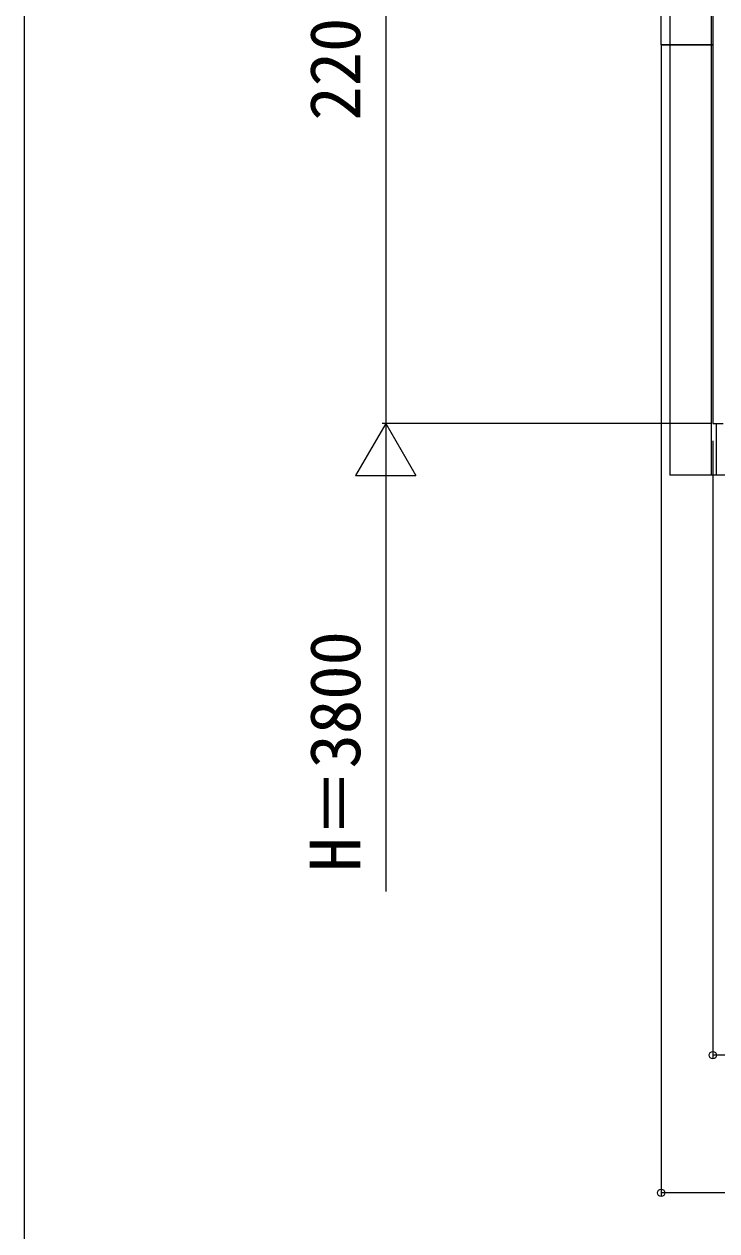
# Model space of a CAD drawing. Units: millimetres, scale not verified. Extents: x -875 to 875, y -1304 to 1298.
# Drawn here: x -875 to -673.8, y -68.6 to 281.9 of the extents above; entities that cross this region are included whole.
import ezdxf
from ezdxf.enums import TextEntityAlignment as Align

# ---------------------------------------------------------------- set-up
doc = ezdxf.new("R2010")
doc.units = ezdxf.units.MM
doc.header["$LTSCALE"] = 8
for name, color, linetype in [('0-3_YKK_11', 7, 'Continuous'), ('0-4_YKK_12', 2, 'Continuous'), ('0-6_YKK_D', 6, 'Continuous'), ('0-7_YKK_ZWAK', 7, 'Continuous')]:
    doc.layers.add(name, color=color, linetype=linetype)
doc.layers.add('0-5_YKK_13', color=4, linetype='Continuous', lineweight=18)
doc.styles.add('ＭＳ ゴシック', font='')
doc.styles.get('ＭＳ ゴシック').set_extended_font_data('MS Gothic')

msp = doc.modelspace()

# ---------------------------------------------------------------- linework, layer by layer
at = {"layer": '0-3_YKK_11'}
msp.add_lwpolyline([(-675, 385.9), (-675, 165.9), (-672, 165.9)], dxfattribs=at)
at = {"layer": '0-4_YKK_12'}
for q in [(-690, 957.9), (-690, 62.39)]:
    msp.add_line((-690, 275.9), q, dxfattribs=at)
msp.add_lwpolyline([(-675, 275.9), (-690, 275.9), (-675, 275.9)], dxfattribs=at)
at = {"layer": '0-5_YKK_13'}
for p, q in [((-687.5, 400.9), (-687.5, 150.9)), ((-675.5, 400.9), (-675.5, 150.9)), ((-674, 165.9), (-674, 150.9)), ((-572.5, 150.9), (-687.5, 150.9))]:
    msp.add_line(p, q, dxfattribs=at)
at = {"layer": '0-6_YKK_D'}
for p, q in [((-770, 385.9), (-770, 165.9)), ((-770, 165.9), (-778.75, 150.745)), ((-675.7, 165.9), (-771, 165.9)), ((-675.7, 165.9), (-771, 165.9)), ((-770, 165.9), (-761.25, 150.745)), ((-770, 165.9), (-770, 135.589)), ((-690, 160.9), (-690, -58.61)), ((-675, 160.9), (-675, -18.61)), ((-778.75, 150.745), (-761.25, 150.745)), ((-770, 148.4), (-770, 29.957)), ((-630, -17.61), (-675, -17.61)), ((-630, -57.61), (-690, -57.61))]:
    msp.add_line(p, q, dxfattribs=at)
for centre in [(-675, -17.61), (-690, -57.61)]:
    msp.add_circle(centre, 1.075, dxfattribs=at)
at = {"layer": '0-7_YKK_ZWAK'}
msp.add_line((-875, 1245.9), (-875, -1304.1), dxfattribs=at)

# ---------------------------------------------------------------- texts
at = {"layer": '0-6_YKK_D', "style": 'ＭＳ ゴシック'}
for s, p in [('220', (-773, 253.855)), ('H＝3800', (-773, 35.713))]:
    msp.add_text(s, height=14.66, rotation=90, dxfattribs=at).set_placement(p, align=Align.BOTTOM_LEFT)

doc.saveas('drawing.dxf')
